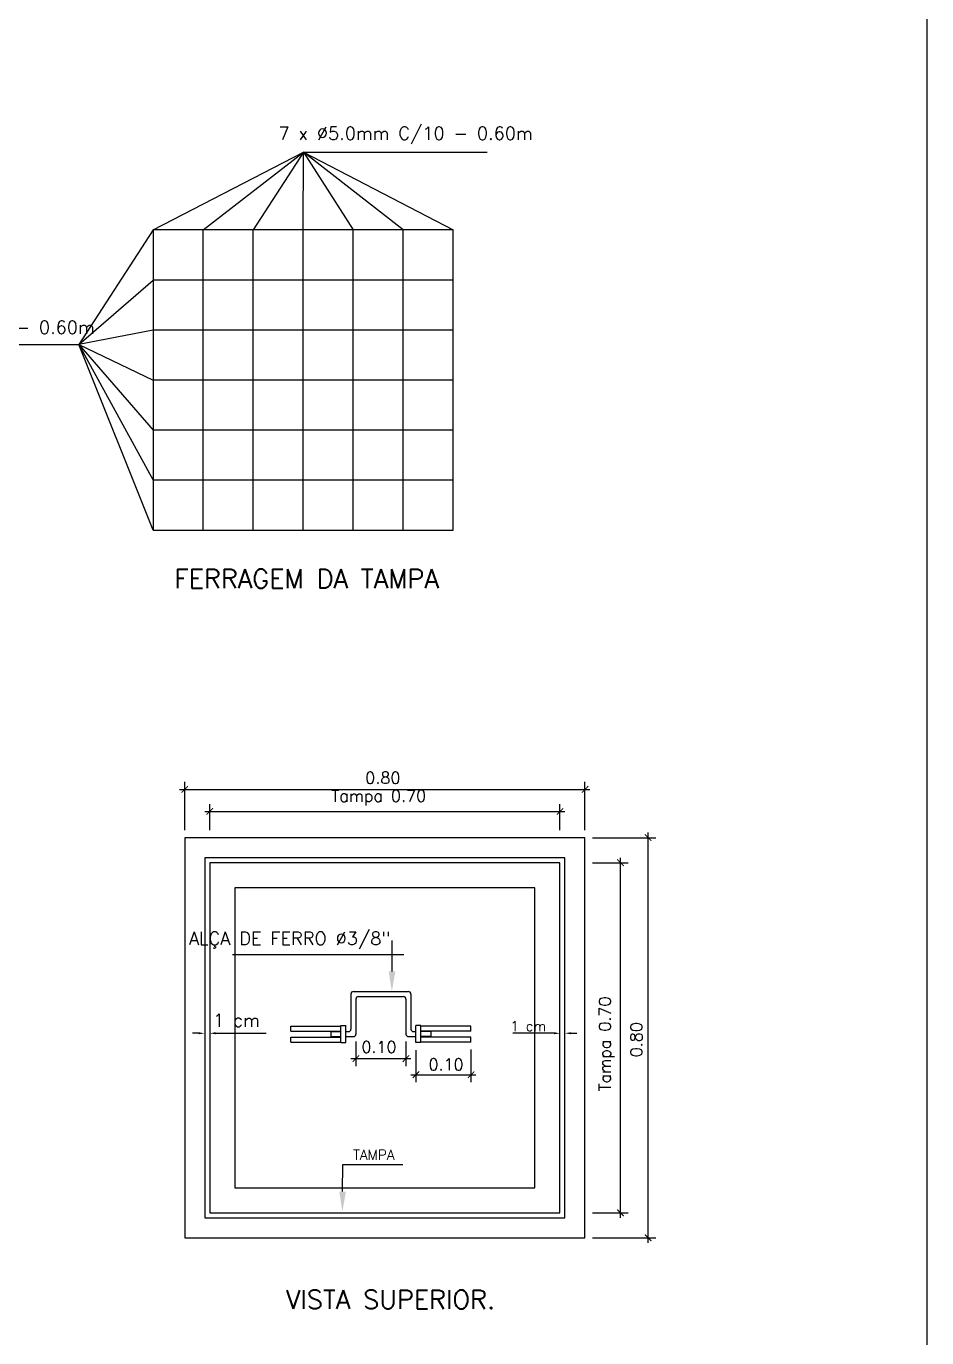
# Model space of a CAD drawing. Header units: millimetres. Extents: x -336 to -33, y -135 to 770.
# Drawn here: x -321.86 to -311.28, y 669.23 to 684.65 of the extents above; entities that cross this region are included whole.
import ezdxf
from ezdxf.enums import TextEntityAlignment as Align

# ---------------------------------------------------------------- set-up
doc = ezdxf.new("R2010")
doc.units = ezdxf.units.MM
doc.header["$LTSCALE"] = 50
doc.header["$MEASUREMENT"] = 0
doc.linetypes.add('HIDDEN', pattern=[0.375, 0.25, -0.125])
for name, color, linetype in [('A-LAYOUT', 7, 'CONTINUOUS'), ('A-PEN-R', 1, 'CONTINUOUS'), ('DETALLHES_CAIXAS', 6, 'CONTINUOUS'), ('TXT_1', 2, 'CONTINUOUS')]:
    doc.layers.add(name, color=color, linetype=linetype)
doc.styles.add('ADITIVOCAD', font='ROMANS.shx')
doc.styles.add('ROMANS', font='romans', dxfattribs={"height": 0.1})

msp = doc.modelspace()

# ---------------------------------------------------------------- linework, layer by layer
at = {"layer": 'A-LAYOUT'}
for p, q in [((-320.373, 682.254), (-318.603, 683.167)), ((-319.785, 682.254), (-318.603, 683.167)), ((-318.603, 683.167), (-319.196, 682.254)), ((-318.608, 682.254), (-318.603, 683.167)), ((-318.603, 683.167), (-316.446, 683.167)), ((-318.603, 683.167), (-316.844, 682.254)), ((-317.432, 682.254), (-318.603, 683.167)), ((-318.603, 683.167), (-318.02, 682.254)), ((-320.373, 682.254), (-321.244, 680.908)), ((-321.244, 680.908), (-320.373, 681.665)), ((-320.373, 681.077), (-321.244, 680.908)), ((-323.851, 680.908), (-321.244, 680.908)), ((-321.244, 680.908), (-320.373, 679.313)), ((-321.244, 680.908), (-320.373, 679.901)), ((-320.373, 678.725), (-321.244, 680.908)), ((-321.244, 680.908), (-320.373, 680.489)), ((-320.001, 675.107), (-320.001, 670.401)), ((-315.296, 675.107), (-320.001, 675.107)), ((-315.296, 670.401), (-315.296, 675.107)), ((-319.766, 674.871), (-319.766, 670.637)), ((-315.531, 674.871), (-319.766, 674.871)), ((-315.531, 670.637), (-315.531, 674.871)), ((-317.564, 673.535), (-317.561, 673.898)), ((-317.426, 673.728), (-319.438, 673.728)), ((-318.047, 673.268), (-318.047, 672.856)), ((-318.018, 673.297), (-317.371, 673.297)), ((-317.959, 673.239), (-317.43, 673.239)), ((-317.341, 673.268), (-317.341, 672.856)), ((-317.988, 673.209), (-317.988, 672.797)), ((-317.4, 673.209), (-317.4, 672.797)), ((-318.282, 672.827), (-318.282, 672.768)), ((-318.282, 672.827), (-318.165, 672.827)), ((-318.165, 672.697), (-318.165, 672.897)), ((-318.165, 672.897), (-318.106, 672.897)), ((-318.106, 672.697), (-318.106, 672.897)), ((-318.106, 672.827), (-318.077, 672.827)), ((-317.312, 672.827), (-317.283, 672.827)), ((-317.283, 672.697), (-317.283, 672.897)), ((-317.224, 672.897), (-317.283, 672.897)), ((-317.224, 672.697), (-317.224, 672.897)), ((-317.106, 672.827), (-317.224, 672.827)), ((-317.106, 672.827), (-317.106, 672.768)), ((-318.282, 672.768), (-318.165, 672.768)), ((-318.165, 672.697), (-318.106, 672.697)), ((-318.106, 672.768), (-318.018, 672.768)), ((-317.371, 672.768), (-317.283, 672.768)), ((-317.224, 672.697), (-317.283, 672.697)), ((-317.106, 672.768), (-317.224, 672.768)), ((-318.145, 670.946), (-318.142, 671.262)), ((-318.142, 671.262), (-317.438, 671.262)), ((-319.766, 670.637), (-315.531, 670.637)), ((-320.001, 670.401), (-315.296, 670.401))]:
    msp.add_line(p, q, dxfattribs=at)
at = {"layer": 'A-LAYOUT', "linetype": 'ByBlock'}
for p, q in [((-320.001, 675.195), (-320.001, 675.763)), ((-315.296, 675.195), (-315.296, 675.763)), ((-320.06, 675.675), (-315.237, 675.675)), ((-319.766, 675.415), (-315.531, 675.415)), ((-319.707, 675.195), (-319.707, 675.503)), ((-315.59, 675.195), (-315.59, 675.503)), ((-315.208, 675.107), (-314.465, 675.107)), ((-314.554, 670.342), (-314.554, 675.166)), ((-315.208, 674.813), (-314.79, 674.813)), ((-314.879, 670.637), (-314.879, 674.871)), ((-319.838, 672.807), (-319.909, 672.807)), ((-319.637, 672.807), (-319.566, 672.807)), ((-319.566, 672.807), (-319.042, 672.807)), ((-315.733, 672.807), (-316.144, 672.807)), ((-315.662, 672.807), (-315.733, 672.807)), ((-315.46, 672.807), (-315.39, 672.807)), ((-317.988, 672.709), (-317.988, 672.42)), ((-317.4, 672.709), (-317.4, 672.42)), ((-316.636, 672.615), (-316.636, 672.231)), ((-318.047, 672.509), (-317.341, 672.509)), ((-317.283, 672.609), (-317.283, 672.231)), ((-317.341, 672.319), (-316.577, 672.319)), ((-315.208, 670.695), (-314.79, 670.695)), ((-315.208, 670.401), (-314.465, 670.401))]:
    msp.add_line(p, q, dxfattribs=at)
at = {"layer": 'A-LAYOUT', "linetype": 'HIDDEN'}
for p, q in [((-319.413, 674.519), (-319.413, 670.989)), ((-315.884, 674.519), (-319.413, 674.519)), ((-315.884, 670.989), (-315.884, 674.519)), ((-318.753, 672.833), (-318.753, 672.891)), ((-318.753, 672.891), (-318.165, 672.891)), ((-318.753, 672.833), (-318.165, 672.833)), ((-316.636, 672.891), (-317.224, 672.891)), ((-316.636, 672.833), (-317.224, 672.833)), ((-316.636, 672.833), (-316.636, 672.891)), ((-318.753, 672.703), (-318.753, 672.762)), ((-318.753, 672.762), (-318.165, 672.762)), ((-318.753, 672.703), (-318.165, 672.703)), ((-316.636, 672.762), (-317.224, 672.762)), ((-316.636, 672.703), (-317.224, 672.703)), ((-316.636, 672.703), (-316.636, 672.762)), ((-319.413, 670.989), (-315.884, 670.989))]:
    msp.add_line(p, q, dxfattribs=at)
at = {"layer": 'A-LAYOUT', "linetype": 'ByBlock', "const_width": 0.0115}
for points in [[(-319.963, 675.713), (-320.039, 675.636)], [(-315.334, 675.636), (-315.258, 675.713)], [(-319.669, 675.453), (-319.745, 675.377)], [(-315.628, 675.377), (-315.552, 675.453)], [(-314.515, 675.069), (-314.592, 675.145)], [(-314.84, 674.774), (-314.917, 674.851)], [(-317.95, 672.547), (-318.027, 672.47)], [(-317.438, 672.47), (-317.362, 672.547)], [(-317.244, 672.358), (-317.321, 672.281)], [(-316.674, 672.281), (-316.597, 672.358)], [(-314.917, 670.734), (-314.84, 670.657)], [(-314.592, 670.44), (-314.515, 670.363)]]:
    msp.add_lwpolyline(points, dxfattribs=at)
at = {"layer": 'A-LAYOUT'}
for centre, start, end in [((-318.018, 673.268), 90, 180), ((-317.959, 673.209), 90, 180), ((-317.43, 673.209), 0, 90), ((-317.371, 673.268), 360, 90), ((-318.077, 672.856), 270, 0), ((-318.018, 672.797), 270, 0), ((-317.371, 672.797), 180, 270), ((-317.312, 672.856), 180, 270)]:
    msp.add_arc(centre, 0.0294, start, end, dxfattribs=at)
for points in [[(-317.525, 673.535), (-317.603, 673.536), (-317.566, 673.3)], [(-318.106, 670.945), (-318.184, 670.946), (-318.147, 670.71)]]:
    msp.add_solid(points, dxfattribs=at)
at = {"layer": 'A-LAYOUT', "linetype": 'ByBlock'}
for points in [[(-319.838, 672.819), (-319.838, 672.795), (-319.767, 672.807)], [(-319.637, 672.819), (-319.637, 672.795), (-319.707, 672.807)], [(-315.66, 672.819), (-315.66, 672.795), (-315.59, 672.807)], [(-315.46, 672.819), (-315.46, 672.795), (-315.531, 672.807)]]:
    msp.add_solid(points, dxfattribs=at)
at = {"layer": 'A-PEN-R'}
msp.add_line((-311.279, 695.636), (-311.279, 646.989), dxfattribs=at)
at = {"layer": 'DETALLHES_CAIXAS'}
for p, q in [((-320.373, 682.254), (-320.373, 678.725)), ((-316.844, 682.254), (-320.373, 682.254)), ((-319.785, 678.725), (-319.785, 682.254)), ((-319.196, 678.725), (-319.196, 682.254)), ((-318.608, 678.725), (-318.608, 682.254)), ((-318.02, 678.725), (-318.02, 682.254)), ((-317.432, 678.725), (-317.432, 682.254)), ((-316.844, 678.725), (-316.844, 682.254)), ((-316.844, 681.665), (-320.373, 681.665)), ((-316.844, 681.077), (-320.373, 681.077)), ((-316.844, 680.489), (-320.373, 680.489)), ((-316.844, 679.901), (-320.373, 679.901)), ((-316.844, 679.313), (-320.373, 679.313)), ((-320.373, 678.725), (-316.844, 678.725)), ((-319.707, 674.813), (-319.707, 670.695)), ((-315.59, 674.813), (-319.707, 674.813)), ((-315.59, 670.695), (-315.59, 674.813)), ((-319.707, 670.695), (-315.59, 670.695))]:
    msp.add_line(p, q, dxfattribs=at)

# ---------------------------------------------------------------- texts
at = {"layer": 'A-LAYOUT', "style": 'ROMANS'}
for s, height, p in [('7 x %%C5.0mm C/10 - 0.60m', 0.15293, (-318.899, 683.391)), ('7 x %%C5.0mm C/10 - 0.60m', 0.15293, (-324.047, 681.109)), ('ALÇA DE FERRO %%C3/8"', 0.15293, (-319.95, 673.923)), ('TAMPA', 0.1176, (-318.023, 671.378))]:
    msp.add_text(s, height=height, dxfattribs=at).set_placement(p, align=Align.MIDDLE_LEFT)
for s, p in [('0.80', (-317.878, 675.743)), ('Tampa 0.70', (-318.278, 675.53)), ('0.10', (-317.924, 672.577)), ('0.10', (-317.135, 672.372))]:
    msp.add_text(s, height=0.1376, dxfattribs=at).set_placement(p)
for s, p in [('Tampa 0.70', (-314.993, 672.125)), ('0.80', (-314.623, 672.525))]:
    msp.add_text(s, height=0.1376, rotation=90, dxfattribs=at).set_placement(p)
at = {"layer": 'A-LAYOUT', "linetype": 'ByBlock', "style": 'ROMANS'}
for height, p in [(0.1529, (-319.393, 672.96)), (0.1176, (-315.962, 672.891))]:
    msp.add_text('1 cm', height=height, dxfattribs=at).set_placement(p, align=Align.MIDDLE)
at = {"layer": 'TXT_1', "style": 'ADITIVOCAD'}
for s, p in [('FERRAGEM DA TAMPA', (-318.569, 678.153)), ('VISTA SUPERIOR.', (-317.582, 669.676))]:
    msp.add_text(s, height=0.22057, dxfattribs=at).set_placement(p, align=Align.MIDDLE)

doc.saveas('drawing.dxf')
